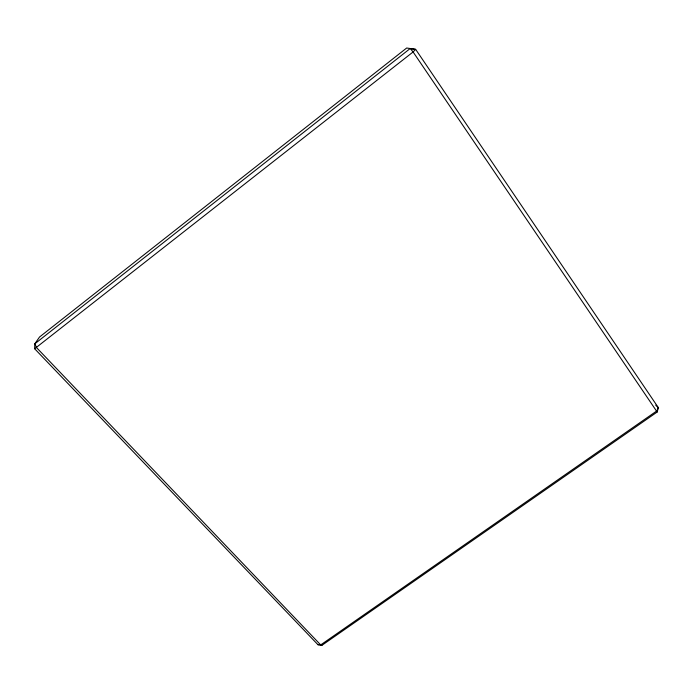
<?xml version="1.0" encoding="UTF-8"?>
<svg xmlns="http://www.w3.org/2000/svg" width="693" height="693" viewBox="0 0 693 693"><rect width="100%" height="100%" fill="white"/><g stroke="black" fill="none" stroke-linecap="round" stroke-linejoin="round"><path stroke-width="1.04" d="M34.65 348.744L34.815 343.806L39.544 337.006L406.678 48.008L415.661 49.359L658.35 407.657L657.172 412.023L322.41 644.992L317.974 644.724L34.65 348.744L413.097 51.958L415.661 49.359L412.006 48.839M317.974 644.724L322.41 644.992M655.708 405.154L658.35 407.657L656.86 410.888L320.694 644.914L36.642 347.721L34.815 343.806L410.213 48.519L413.097 51.958L657.172 412.023"/></g></svg>
